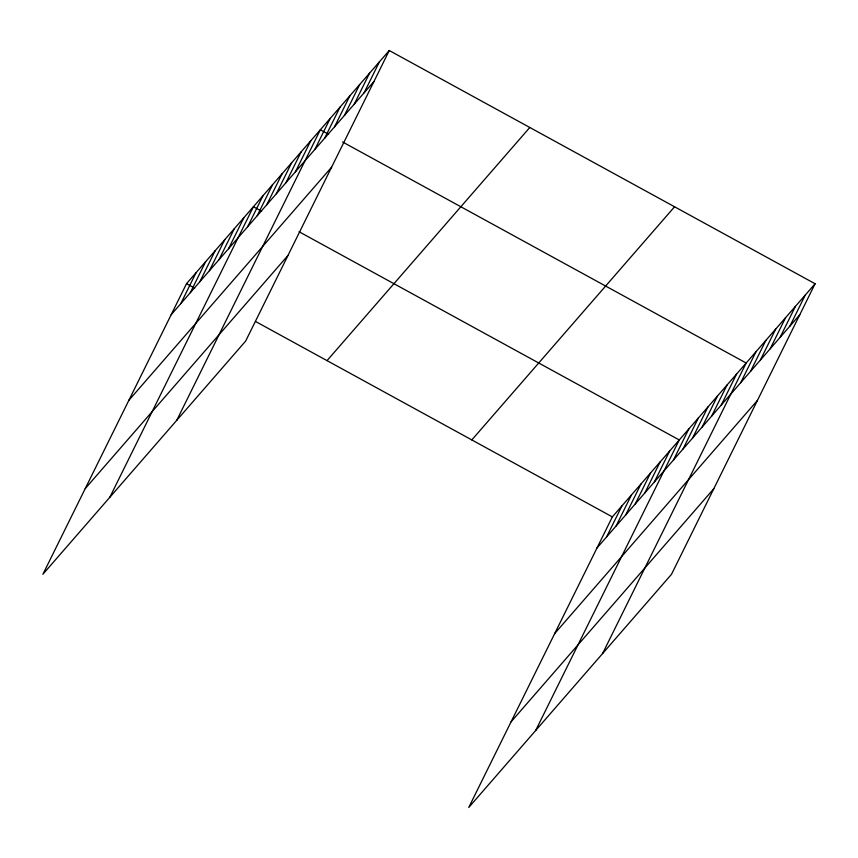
<?xml version="1.0" encoding="UTF-8"?>
<svg xmlns="http://www.w3.org/2000/svg" width="858" height="858" viewBox="0 0 858 858"><rect width="100%" height="100%" fill="white"/><g stroke="black" fill="none" stroke-linecap="round" stroke-linejoin="round"><path stroke-width="1.29" d="M389.264 50.515L186.518 283.666L42.9 574.249L245.645 341.098L389.264 50.515L815.1 283.751L671.482 574.334L468.736 807.485L612.355 516.902L815.1 283.751M180.748 303.689L196.074 272.672M190.304 292.696L205.63 261.679M199.86 281.714L215.186 250.697M209.416 270.72L224.742 239.704M218.972 259.727L234.309 228.711M228.539 248.734L243.865 217.718M109.803 497.308L253.421 206.724L261.615 211.218M247.651 226.748L262.977 195.731M257.207 215.766L272.533 184.749M266.763 204.772L282.1 173.756M276.33 193.779L291.656 162.763M285.886 182.786L301.212 151.769M295.442 171.793L310.768 140.776M176.716 420.377L320.324 129.783L328.528 134.277M314.843 149.474L330.18 118.468M324.699 138.159L340.025 107.143M334.545 126.834L349.871 95.817M344.39 115.508L359.716 84.492M354.236 104.183L369.562 73.166M364.082 92.857L379.418 61.84M606.585 536.926L621.911 505.909M616.141 525.933L631.467 494.916M625.697 514.939L641.033 483.923M635.263 503.946L650.589 472.93M644.819 492.953L660.145 461.947M654.375 481.971L669.701 450.954M535.649 730.544L679.257 439.961L299.088 231.746M673.487 459.985L688.824 428.968M683.043 448.991L698.38 417.975M692.61 437.998L707.936 406.982M702.166 427.005L717.492 395.999M711.722 416.023L727.048 385.006M721.278 405.03L736.604 374.013M602.552 653.603L746.17 363.02L342.578 141.978M740.69 382.711L756.016 351.694M750.535 371.385L765.862 340.369M760.381 360.06L775.707 329.043M770.227 348.734L785.553 317.717M780.072 337.409L795.409 306.403M789.928 326.094L805.254 295.077M171.182 314.682L373.927 81.531M128.85 400.343L331.596 167.192M85.232 488.588L287.977 255.448M327.037 360.628L529.783 127.488M471.825 439.929L674.57 206.778M597.029 547.919L799.774 314.768M554.686 633.569L757.432 400.418M511.078 721.825L713.824 488.674M186.518 283.666L194.712 288.159M255.609 321.514L612.355 516.902"/></g></svg>
